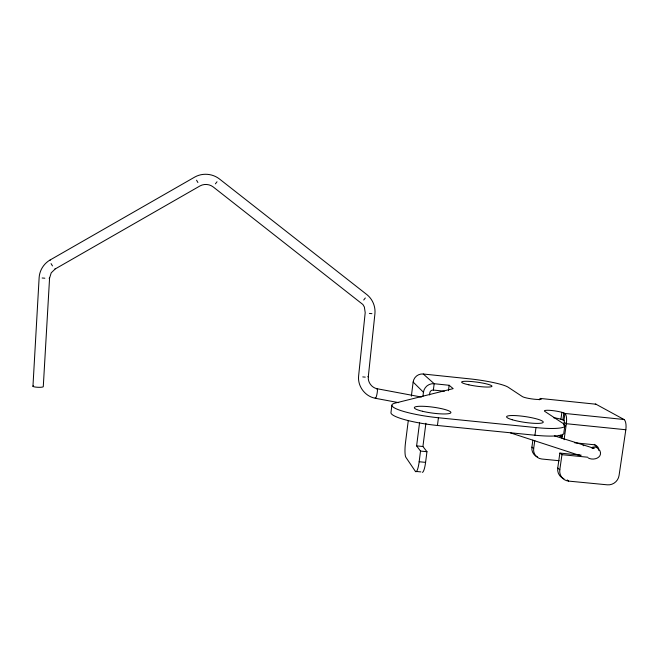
<?xml version="1.0" encoding="UTF-8"?>
<svg xmlns="http://www.w3.org/2000/svg" width="659" height="659" viewBox="0 0 659 659"><rect width="100%" height="100%" fill="white"/><g stroke="black" fill="none" stroke-linecap="round" stroke-linejoin="round"><path stroke-width="0.99" d="M32.95 386.289L39.145 277.48C39.639 270.322 43.733 263.732 49.927 260.091L194.825 177.032C202.502 172.707 212.445 173.539 219.389 178.927L367.005 294.713C372.607 299.244 375.597 306.476 374.93 313.643L368.29 376.899L367.986 376.511M375.3 398.25C365.037 396.413 357.466 386.24 358.62 375.877L365.201 312.63L364.361 307.003L362.928 304.532L213.211 186.942C209.471 184.05 204.117 183.606 199.99 185.937L55.29 268.905L51.221 272.826L49.573 278.106L43.288 386.553A5.19 0.865 2.3 0 1 37.201 387.245A5.19 0.865 2.3 0 1 33.436 385.861M391.866 405.351L390.944 412.789A39.738 6.705 7.7 0 0 437.436 425.475L534.935 435.228A39.902 6.508 8.5 0 0 563.865 432.609L564.92 425.203M408.292 420.45L405.491 442.667A12.323 2.183 -84.9 0 0 405.853 457.264L415.392 471.374L420.837 471.893M411.356 396.207L413.144 382.063A9.144 8.929 -43.5 0 1 423.267 374.007L469.579 378.843A32.876 4.333 7.8 0 1 508.171 387.22L522.356 396.578A9.803 1.334 8.2 0 0 533.947 399.189A9.803 1.334 8.2 0 0 541.237 398.646M415.392 471.374A13.04 2.43 -85.1 0 0 419.157 461.745L420.516 451.077L416.612 445.888L419.577 422.617M422.938 396.306L423.449 392.253A9.687 9.44 -43.3 0 1 434.174 383.719L449.141 385.276L453.17 388.637L395.112 403.11A39.762 6.433 7.7 0 0 400.441 410.433A39.762 6.433 7.7 0 0 438.433 417.757L535.998 427.584A39.935 6.244 8.4 0 0 563.264 423.58L544.836 411.414A10.626 1.54 8.5 0 1 549.309 410.318A10.626 1.54 8.5 0 1 561.896 412.32L564.936 413.457L623.999 419.495A8.682 3.237 -85.3 0 1 625.828 429.742L619.056 475.51A10.61 10.074 -46.7 0 1 607.334 484.826L568.635 481.103L567.21 479.933M422.361 472.355A13.032 2.504 -85.1 0 0 425.59 462.371L426.958 451.703L422.921 446.505L425.895 423.251M429.528 394.93L429.783 392.912A3.229 3.147 -43.3 0 1 433.358 390.062L434.174 383.719L423.267 374.007M437.436 425.475L438.433 417.757M448.433 390.705L449.141 385.276M537.62 456.975A9.72 9.317 -45.6 0 1 531.904 447.14L532.884 440.113M534.935 435.228L535.998 427.584M559.137 460.715L541.813 459.018A9.778 9.374 -45.6 0 1 533.666 448.557L534.787 440.492M563.799 425.302L564.219 422.32A1.656 0.527 -85.1 0 0 563.956 420.384L560.924 419.215L561.896 412.32M562.901 419.701L563.882 412.798M563.956 420.384L564.936 413.457A8.732 2.784 -85.1 0 1 566.353 423.712L564.079 439.718M563.906 478.739A10.569 10.091 -45.4 0 1 557.736 468.071L559.862 453.087L581.263 455.196M561.962 438.227L562.531 434.248M568.635 481.103A10.643 10.157 -45.4 0 1 559.812 469.76L561.954 454.677L559.862 453.087M49.573 278.106L49.12 278.271M55.422 268.683L54.985 268.823M49.787 260.305L50.241 260.181M365.308 297.983L363.727 300.01M215.402 183.861L217.009 181.777M591.337 447.865C593.52 446.225 597.07 446.777 598.454 449.191M592.507 448.474L593.866 448.071M592.968 448.136L594.327 448.104M365.267 377.137L362.755 376.915M44.837 278.213L42.151 277.999M371.915 313.659L369.386 313.42M419.157 461.745L425.59 462.371M561.954 454.677L587.729 457.214M416.612 445.888L422.921 446.505M420.516 451.077L426.958 451.703M574.714 442.807L593.57 444.693A6.631 6.318 -47.6 0 1 599.047 450.097M625.828 429.742L566.353 423.712L564.219 422.32M539.186 399.856A8.089 2.389 -84.7 0 1 541.088 398.53L595.975 404.214L623.999 419.495M433.358 390.062L444.331 391.199M377.08 388.728L421.439 397.056M375.498 398.316L398.72 402.649M588.24 457.956C593.487 460.962 603.043 457.741 599.921 450.641M592.499 447.84L554.392 435.846M583.083 445.237L583.717 445.764M510.437 432.872L580.241 455.624M377.277 388.777C371.75 387.78 367.681 382.294 368.307 376.717M531.904 447.14L533.666 448.557M557.736 468.071L559.812 469.76M413.144 382.063L423.449 392.253M52.473 265.898L51.072 263.608M197.898 182.518L196.555 180.204M579.623 455.072L579.871 455.526M598.784 449.685L599.015 450.394M376.833 389.008A4.893 0.766 -79.5 0 1 377.039 393.72A4.893 0.766 -79.5 0 1 375.177 397.871M561.765 435.5A4.877 4.671 -47.9 0 1 560.595 435.113M595.258 404.107A8.048 2.784 -84.9 0 1 595.975 404.214M553.461 417.699A10.618 1.606 8.6 0 1 560.924 419.215M594.319 444.347A6.582 6.277 -47.6 0 1 596.304 446.926M562.605 436.019A6.055 5.799 -47.9 0 1 559.573 435.714M561.493 437.065A6.088 5.832 -47.9 0 1 559.071 435.261M468.879 384.84A15.289 2.018 7.8 0 0 491.96 386.256A15.289 2.018 7.8 0 0 469.595 381.404A15.289 2.018 7.8 0 0 468.879 384.84M422.485 411.274A18.444 2.974 7.7 0 0 450.88 412.699A18.444 2.974 7.7 0 0 424.544 406.356A18.444 2.974 7.7 0 0 422.485 411.274M512.183 419.734A18.518 2.891 8.4 0 0 542.686 422.74A18.518 2.891 8.4 0 0 519.852 415.928A18.518 2.891 8.4 0 0 512.183 419.734"/></g></svg>
